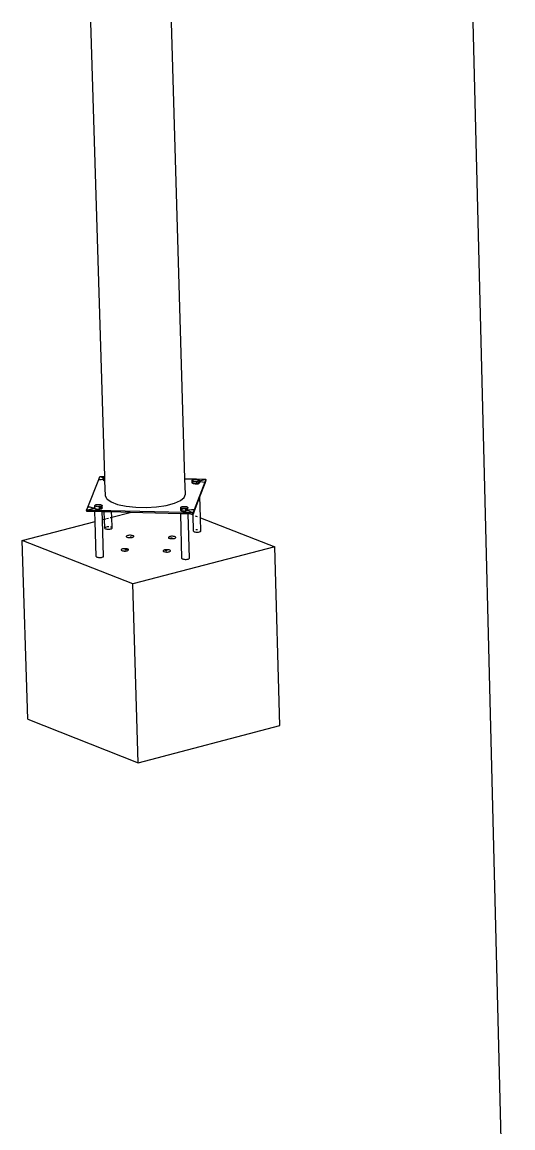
# Model space of a CAD drawing. Header units: inches. Extents: x -1925 to 2772, y -1726 to 1726.
# Drawn here: x -309.7 to -238.2, y 1564.9 to 1726 of the extents above; entities that cross this region are included whole.
import ezdxf

# ---------------------------------------------------------------- set-up
doc = ezdxf.new("R2010")
doc.units = ezdxf.units.IN
doc.header["$MEASUREMENT"] = 0

msp = doc.modelspace()

# ---------------------------------------------------------------- linework, layer by layer
for p, q in [((-297.62, 1659.83), (-299.66, 1726.03)), ((-285.93, 1659.5), (-287.9, 1726.03)), ((-238.16, 1495.3), (-243.95, 1726.03)), ((-298.5, 1659.38), (-298.34, 1659.81)), ((-298.34, 1659.81), (-297.73, 1659.8)), ((-298.34, 1659.81), (-297.8, 1659.61)), ((-297.84, 1659.71), (-297.81, 1659.76)), ((-297.84, 1659.67), (-297.84, 1659.71)), ((-297.8, 1659.63), (-297.84, 1659.67)), ((-297.83, 1659.42), (-297.84, 1659.67)), ((-297.81, 1659.76), (-297.74, 1659.79)), ((-297.73, 1659.59), (-297.8, 1659.63)), ((-297.74, 1659.79), (-297.73, 1659.8)), ((-297.73, 1659.8), (-297.64, 1659.83)), ((-297.64, 1659.56), (-297.73, 1659.59)), ((-297.73, 1659.58), (-297.61, 1659.53)), ((-297.64, 1659.83), (-297.62, 1659.83)), ((-297.61, 1659.56), (-297.64, 1659.56)), ((-297.61, 1659.56), (-297.62, 1659.83)), ((-297.6, 1659.47), (-297.61, 1659.56)), ((-300.09, 1655.35), (-298.5, 1659.38)), ((-298.5, 1659.38), (-298.15, 1659.39)), ((-298.15, 1659.39), (-297.83, 1659.42)), ((-297.81, 1659.4), (-297.85, 1659.35)), ((-297.83, 1659.37), (-297.85, 1659.35)), ((-297.85, 1659.35), (-297.85, 1659.3)), ((-297.85, 1659.3), (-297.81, 1659.26)), ((-297.83, 1659.42), (-297.8, 1659.42)), ((-297.83, 1659.37), (-297.83, 1659.42)), ((-297.83, 1659.35), (-297.8, 1659.39)), ((-297.81, 1659.39), (-297.83, 1659.37)), ((-297.83, 1659.35), (-297.83, 1659.37)), ((-297.83, 1659.31), (-297.83, 1659.35)), ((-297.79, 1659.27), (-297.83, 1659.31)), ((-297.8, 1659.4), (-297.81, 1659.39)), ((-297.8, 1659.4), (-297.81, 1659.4)), ((-297.81, 1659.26), (-297.74, 1659.22)), ((-297.8, 1659.42), (-297.8, 1659.42)), ((-297.79, 1659.27), (-297.72, 1659.23)), ((-297.74, 1659.22), (-297.64, 1659.19)), ((-297.64, 1659.47), (-297.73, 1659.44)), ((-297.71, 1659.44), (-297.73, 1659.44)), ((-297.73, 1659.43), (-297.69, 1659.44)), ((-297.73, 1659.44), (-297.71, 1659.44)), ((-297.73, 1659.43), (-297.73, 1659.43)), ((-297.62, 1659.2), (-297.72, 1659.23)), ((-297.64, 1659.46), (-297.71, 1659.44)), ((-297.71, 1659.44), (-297.69, 1659.44)), ((-297.69, 1659.44), (-297.6, 1659.46)), ((-297.69, 1659.44), (-297.63, 1659.46)), ((-297.6, 1659.48), (-297.64, 1659.47)), ((-297.6, 1659.47), (-297.64, 1659.46)), ((-297.64, 1659.19), (-297.6, 1659.18)), ((-297.63, 1659.46), (-297.6, 1659.47)), ((-297.6, 1659.2), (-297.62, 1659.2)), ((-297.6, 1659.46), (-297.6, 1659.47)), ((-297.6, 1659.47), (-297.6, 1659.47)), ((-297.6, 1659.2), (-297.6, 1659.46)), ((-297.6, 1659.18), (-297.6, 1659.2)), ((-297.53, 1657.02), (-297.6, 1659.18)), ((-285.93, 1659.5), (-284.24, 1659.46)), ((-285.86, 1657.26), (-285.93, 1659.5)), ((-284.88, 1658.94), (-284.9, 1658.92)), ((-284.89, 1659.28), (-284.86, 1659.32)), ((-284.89, 1659.24), (-284.89, 1659.28)), ((-284.85, 1659.19), (-284.89, 1659.24)), ((-284.88, 1658.94), (-284.89, 1659.24)), ((-284.88, 1658.92), (-284.85, 1658.96)), ((-284.86, 1658.96), (-284.88, 1658.94)), ((-284.88, 1658.92), (-284.88, 1658.94)), ((-284.88, 1658.87), (-284.88, 1658.92)), ((-284.84, 1658.83), (-284.88, 1658.87)), ((-284.86, 1659.32), (-284.79, 1659.36)), ((-284.85, 1658.97), (-284.86, 1658.96)), ((-284.78, 1659.16), (-284.85, 1659.19)), ((-284.84, 1658.83), (-284.77, 1658.8)), ((-284.79, 1659.36), (-284.69, 1659.39)), ((-284.69, 1659.13), (-284.78, 1659.16)), ((-284.78, 1659), (-284.68, 1659.03)), ((-284.7, 1659.03), (-284.78, 1659)), ((-284.68, 1658.77), (-284.77, 1658.8)), ((-284.57, 1659.06), (-284.7, 1659.03)), ((-284.69, 1659.39), (-284.58, 1659.42)), ((-284.57, 1659.11), (-284.69, 1659.13)), ((-284.68, 1659.03), (-284.57, 1659.05)), ((-284.56, 1658.75), (-284.68, 1658.77)), ((-283.05, 1659), (-284.6, 1654.96)), ((-284.58, 1659.42), (-284.44, 1659.43)), ((-284.43, 1659.1), (-284.57, 1659.11)), ((-284.57, 1659.05), (-284.43, 1659.07)), ((-284.44, 1659.07), (-284.57, 1659.06)), ((-284.42, 1658.74), (-284.56, 1658.75)), ((-284.44, 1659.43), (-284.31, 1659.43)), ((-284.29, 1659.07), (-284.44, 1659.07)), ((-284.3, 1659.1), (-284.43, 1659.1)), ((-284.43, 1659.07), (-284.3, 1659.07)), ((-284.43, 1658.73), (-284.28, 1658.73)), ((-284.29, 1658.74), (-284.42, 1658.74)), ((-284.04, 1658.99), (-284.36, 1658.9)), ((-284.31, 1659.43), (-284.24, 1659.43)), ((-284.16, 1659.12), (-284.3, 1659.1)), ((-284.3, 1659.07), (-284.16, 1659.06)), ((-284.29, 1659.07), (-284.05, 1659.14)), ((-284.16, 1659.06), (-284.29, 1659.07)), ((-284.15, 1658.75), (-284.29, 1658.74)), ((-284.28, 1658.73), (-284.15, 1658.75)), ((-284.24, 1659.46), (-284.24, 1659.43)), ((-284.24, 1659.46), (-282.88, 1659.43)), ((-284.24, 1659.43), (-284.17, 1659.42)), ((-284.17, 1659.42), (-284.05, 1659.4)), ((-284.05, 1659.14), (-284.16, 1659.12)), ((-284.16, 1659.06), (-284.04, 1659.04)), ((-284.04, 1659.05), (-284.16, 1659.06)), ((-284.03, 1658.78), (-284.15, 1658.75)), ((-284.15, 1658.75), (-284.02, 1658.77)), ((-284.05, 1659.4), (-283.96, 1659.37)), ((-283.95, 1659.17), (-284.05, 1659.14)), ((-284.03, 1658.78), (-283.94, 1658.81)), ((-284.02, 1658.77), (-283.92, 1658.81)), ((-283.96, 1659.37), (-283.89, 1659.34)), ((-283.95, 1659.16), (-282.9, 1659.44)), ((-283.88, 1659.21), (-283.95, 1659.17)), ((-283.95, 1659.14), (-283.84, 1659.11)), ((-283.93, 1659.01), (-283.94, 1659.02)), ((-283.94, 1659.01), (-283.87, 1658.97)), ((-283.93, 1659.01), (-283.94, 1659.01)), ((-283.87, 1658.85), (-283.94, 1658.81)), ((-283.86, 1658.98), (-283.93, 1659.01)), ((-283.92, 1658.81), (-283.85, 1658.85)), ((-283.89, 1659.34), (-283.85, 1659.3)), ((-283.85, 1659.25), (-283.88, 1659.21)), ((-283.87, 1658.97), (-283.84, 1658.93)), ((-283.84, 1658.89), (-283.87, 1658.85)), ((-283.84, 1658.96), (-283.86, 1658.98)), ((-283.85, 1659.3), (-283.85, 1659.25)), ((-283.84, 1659.11), (-283.85, 1659.25)), ((-283.85, 1658.85), (-283.82, 1658.89)), ((-283.84, 1659.11), (-283.71, 1659.07)), ((-283.84, 1658.96), (-283.84, 1659.11)), ((-283.82, 1658.93), (-283.84, 1658.96)), ((-283.84, 1658.93), (-283.84, 1658.96)), ((-283.84, 1658.93), (-283.84, 1658.89)), ((-283.82, 1658.89), (-283.82, 1658.93)), ((-283.04, 1658.82), (-283.76, 1656.95)), ((-283.71, 1659.07), (-283.39, 1659.02)), ((-283.39, 1659.02), (-283.05, 1659)), ((-282.95, 1659.25), (-283.05, 1659)), ((-283.04, 1658.82), (-283.05, 1659)), ((-282.88, 1659.25), (-283.04, 1658.82)), ((-282.88, 1659.43), (-282.95, 1659.25)), ((-282.95, 1659.25), (-282.88, 1659.25)), ((-282.88, 1659.25), (-282.88, 1659.43)), ((-297.3, 1656.55), (-297.53, 1657.02)), ((-297.3, 1656.55), (-296.69, 1656.12)), ((-287.48, 1655.93), (-286.58, 1656.33)), ((-286.58, 1656.33), (-286.03, 1656.78)), ((-286.03, 1656.78), (-285.86, 1657.26)), ((-283.76, 1656.95), (-284.59, 1654.79)), ((-283.67, 1653.79), (-283.76, 1656.95)), ((-300.26, 1654.92), (-300.09, 1655.35)), ((-300.26, 1654.92), (-299.18, 1655.2)), ((-298.89, 1654.88), (-300.26, 1654.92)), ((-300.25, 1654.74), (-300.26, 1654.92)), ((-299.06, 1654.71), (-300.25, 1654.74)), ((-299.74, 1655.33), (-300.09, 1655.35)), ((-299.43, 1655.27), (-299.74, 1655.33)), ((-299.17, 1655.2), (-299.43, 1655.27)), ((-298.99, 1655.1), (-299.17, 1655.2)), ((-299.04, 1655.28), (-299.08, 1655.24)), ((-299.06, 1655.26), (-299.08, 1655.23)), ((-299.08, 1655.23), (-299.08, 1655.19)), ((-299.08, 1655.19), (-299.04, 1655.15)), ((-299.07, 1655.6), (-299.03, 1655.65)), ((-299.07, 1655.56), (-299.07, 1655.6)), ((-299.03, 1655.52), (-299.07, 1655.56)), ((-299.06, 1655.26), (-299.07, 1655.56)), ((-299.06, 1655.24), (-299.02, 1655.28)), ((-299.04, 1655.28), (-299.06, 1655.26)), ((-299.06, 1655.24), (-299.06, 1655.26)), ((-299.06, 1655.2), (-299.06, 1655.24)), ((-299.02, 1655.16), (-299.06, 1655.2)), ((-298.89, 1654.71), (-299.06, 1654.71)), ((-299.02, 1653.26), (-299.06, 1654.71)), ((-299.02, 1655.29), (-299.04, 1655.28)), ((-299.02, 1655.29), (-299.04, 1655.28)), ((-299.04, 1655.15), (-298.97, 1655.11)), ((-299.03, 1655.65), (-298.97, 1655.68)), ((-298.96, 1655.48), (-299.03, 1655.52)), ((-299.02, 1655.16), (-298.95, 1655.12)), ((-298.89, 1655), (-298.99, 1655.1)), ((-298.97, 1655.68), (-298.87, 1655.72)), ((-298.97, 1655.11), (-298.87, 1655.08)), ((-298.86, 1655.45), (-298.96, 1655.48)), ((-298.95, 1655.12), (-298.85, 1655.09)), ((-298.89, 1654.88), (-298.89, 1655)), ((-298.89, 1654.71), (-298.89, 1654.88)), ((-286.13, 1654.56), (-298.89, 1654.88)), ((-297.98, 1654.68), (-298.89, 1654.71)), ((-298.87, 1655.72), (-298.75, 1655.74)), ((-298.87, 1655.08), (-298.74, 1655.06)), ((-298.74, 1655.43), (-298.86, 1655.45)), ((-298.85, 1655.09), (-298.73, 1655.07)), ((-298.75, 1655.74), (-298.62, 1655.75)), ((-298.61, 1655.42), (-298.74, 1655.43)), ((-298.74, 1655.06), (-298.6, 1655.05)), ((-298.73, 1655.07), (-298.6, 1655.06)), ((-298.62, 1655.75), (-298.48, 1655.76)), ((-298.47, 1655.43), (-298.61, 1655.42)), ((-298.6, 1655.06), (-298.46, 1655.06)), ((-298.6, 1655.06), (-298.46, 1655.06)), ((-298.6, 1655.05), (-298.46, 1655.05)), ((-298.48, 1655.76), (-298.35, 1655.75)), ((-298.34, 1655.44), (-298.47, 1655.43)), ((-298.47, 1655.4), (-298.47, 1655.4)), ((-298.33, 1655.39), (-298.47, 1655.4)), ((-298.47, 1655.39), (-298.47, 1655.39)), ((-298.47, 1655.39), (-298.47, 1655.39)), ((-298.47, 1655.39), (-298.33, 1655.38)), ((-298.22, 1655.31), (-298.47, 1655.24)), ((-298.21, 1655.21), (-298.47, 1655.22)), ((-298.33, 1655.08), (-298.46, 1655.06)), ((-298.46, 1655.05), (-298.32, 1655.07)), ((-298.46, 1655.06), (-298.32, 1655.07)), ((-298.35, 1655.75), (-298.23, 1655.73)), ((-298.22, 1655.46), (-298.34, 1655.44)), ((-298.22, 1655.37), (-298.33, 1655.39)), ((-298.33, 1655.38), (-298.22, 1655.36)), ((-298.21, 1655.1), (-298.33, 1655.08)), ((-298.32, 1655.07), (-298.2, 1655.1)), ((-298.32, 1655.07), (-298.2, 1655.09)), ((-298.23, 1655.73), (-298.13, 1655.7)), ((-298.12, 1655.5), (-298.22, 1655.46)), ((-298.21, 1655.1), (-298.11, 1655.13)), ((-298.2, 1655.1), (-298.1, 1655.13)), ((-298.2, 1655.09), (-298.1, 1655.12)), ((-298.13, 1655.7), (-298.06, 1655.66)), ((-298.06, 1655.53), (-298.12, 1655.5)), ((-298.12, 1655.34), (-298.12, 1655.34)), ((-298.12, 1655.34), (-298.05, 1655.3)), ((-298.1, 1655.34), (-298.12, 1655.34)), ((-298.12, 1655.34), (-298.12, 1655.34)), ((-298.12, 1655.34), (-298.12, 1655.33)), ((-298.1, 1655.34), (-298.12, 1655.34)), ((-298.02, 1655.21), (-298.12, 1655.21)), ((-298.05, 1655.17), (-298.11, 1655.13)), ((-298.03, 1655.3), (-298.1, 1655.34)), ((-298.1, 1655.13), (-298.03, 1655.17)), ((-298.1, 1655.12), (-298.03, 1655.16)), ((-298.06, 1655.66), (-298.02, 1655.62)), ((-298.02, 1655.58), (-298.06, 1655.53)), ((-298.05, 1655.3), (-298.01, 1655.26)), ((-298.02, 1655.21), (-298.05, 1655.17)), ((-297.99, 1655.26), (-298.03, 1655.3)), ((-298.03, 1655.16), (-297.99, 1655.21)), ((-298.03, 1655.17), (-298, 1655.21)), ((-298.02, 1655.62), (-298.02, 1655.58)), ((-298.01, 1655.26), (-298.02, 1655.58)), ((-298.01, 1655.21), (-298.02, 1655.21)), ((-298.02, 1655.21), (-297.99, 1655.21)), ((-298.01, 1655.26), (-298.01, 1655.21)), ((-298, 1655.21), (-297.99, 1655.21)), ((-297.99, 1655.21), (-297.99, 1655.26)), ((-297.99, 1655.21), (-297.99, 1655.21)), ((-296.69, 1656.12), (-295.74, 1655.76)), ((-295.74, 1655.76), (-294.51, 1655.49)), ((-294.51, 1655.49), (-293.09, 1655.34)), ((-293.09, 1655.34), (-291.57, 1655.3)), ((-291.57, 1655.3), (-290.07, 1655.4)), ((-290.07, 1655.4), (-288.67, 1655.61)), ((-288.67, 1655.61), (-287.48, 1655.93)), ((-286.58, 1654.96), (-286.58, 1654.91)), ((-286.58, 1654.91), (-286.54, 1654.87)), ((-286.53, 1655), (-286.57, 1654.95)), ((-286.56, 1655.31), (-286.53, 1655.36)), ((-286.56, 1655.27), (-286.56, 1655.31)), ((-286.55, 1654.95), (-286.56, 1655.27)), ((-286.52, 1655.23), (-286.56, 1655.27)), ((-286.55, 1654.95), (-286.52, 1654.99)), ((-286.55, 1654.91), (-286.55, 1654.95)), ((-286.51, 1654.87), (-286.55, 1654.91)), ((-286.54, 1654.87), (-286.46, 1654.83)), ((-286.53, 1655.36), (-286.46, 1655.4)), ((-286.46, 1655.04), (-286.53, 1655)), ((-286.45, 1655.19), (-286.52, 1655.23)), ((-286.52, 1654.99), (-286.45, 1655.03)), ((-286.44, 1654.83), (-286.51, 1654.87)), ((-286.46, 1655.4), (-286.36, 1655.43)), ((-286.36, 1655.07), (-286.46, 1655.04)), ((-286.46, 1654.83), (-286.36, 1654.8)), ((-286.36, 1655.16), (-286.45, 1655.19)), ((-286.45, 1655.03), (-286.35, 1655.06)), ((-286.34, 1654.8), (-286.44, 1654.83)), ((-286.36, 1655.43), (-286.24, 1655.45)), ((-286.24, 1655.14), (-286.36, 1655.16)), ((-286.24, 1655.09), (-286.36, 1655.07)), ((-286.36, 1654.8), (-286.24, 1654.78)), ((-286.35, 1655.06), (-286.23, 1655.09)), ((-286.22, 1654.78), (-286.34, 1654.8)), ((-286.24, 1655.45), (-286.11, 1655.46)), ((-286.1, 1655.14), (-286.24, 1655.14)), ((-286.1, 1655.11), (-286.24, 1655.09)), ((-286.24, 1655.09), (-286.24, 1655.09)), ((-286.24, 1654.78), (-286.1, 1654.77)), ((-286.11, 1655.1), (-286.23, 1655.09)), ((-286.23, 1655.09), (-286.23, 1655.09)), ((-286.09, 1654.77), (-286.22, 1654.78)), ((-286.11, 1655.46), (-285.97, 1655.47)), ((-286.1, 1655.1), (-286.11, 1655.1)), ((-285.96, 1655.14), (-286.1, 1655.14)), ((-286.1, 1655.11), (-286.1, 1655.11)), ((-286.1, 1654.77), (-286.09, 1654.77)), ((-286.09, 1654.77), (-285.96, 1654.77)), ((-286.09, 1654.77), (-285.95, 1654.77)), ((-285.87, 1654.78), (-286.04, 1654.68)), ((-285.97, 1655.47), (-285.84, 1655.46)), ((-285.83, 1655.15), (-285.96, 1655.14)), ((-285.83, 1655.11), (-285.96, 1655.11)), ((-285.82, 1655.1), (-285.96, 1655.11)), ((-285.96, 1655.11), (-285.96, 1655.11)), ((-285.83, 1655.09), (-285.96, 1655.1)), ((-285.61, 1655.05), (-285.96, 1654.96)), ((-285.51, 1654.92), (-285.96, 1654.93)), ((-285.96, 1654.77), (-285.84, 1654.79)), ((-285.95, 1654.77), (-285.81, 1654.78)), ((-285.84, 1654.79), (-285.87, 1654.78)), ((-285.84, 1655.46), (-285.72, 1655.44)), ((-285.61, 1654.86), (-285.84, 1654.79)), ((-285.84, 1654.79), (-285.82, 1654.79)), ((-285.71, 1655.17), (-285.83, 1655.15)), ((-285.71, 1655.09), (-285.83, 1655.11)), ((-285.83, 1655.09), (-285.71, 1655.08)), ((-285.7, 1655.08), (-285.82, 1655.1)), ((-285.7, 1654.81), (-285.82, 1654.79)), ((-285.81, 1654.78), (-285.69, 1654.81)), ((-285.72, 1655.44), (-285.62, 1655.41)), ((-285.62, 1655.21), (-285.71, 1655.17)), ((-285.6, 1655.06), (-285.71, 1655.09)), ((-285.71, 1655.08), (-285.61, 1655.05)), ((-285.6, 1655.05), (-285.7, 1655.08)), ((-285.61, 1654.84), (-285.7, 1654.81)), ((-285.69, 1654.81), (-285.59, 1654.84)), ((-285.62, 1655.41), (-285.55, 1655.37)), ((-285.55, 1655.25), (-285.62, 1655.21)), ((-285.61, 1655.05), (-285.54, 1655.01)), ((-285.61, 1655.05), (-285.61, 1655.05)), ((-285.6, 1655.05), (-285.61, 1655.05)), ((-285.56, 1654.87), (-285.61, 1654.86)), ((-285.61, 1654.84), (-285.56, 1654.87)), ((-285.59, 1654.85), (-285.61, 1654.86)), ((-285.61, 1654.84), (-285.6, 1654.85)), ((-285.53, 1655.02), (-285.6, 1655.06)), ((-285.53, 1655.01), (-285.6, 1655.05)), ((-285.6, 1654.85), (-285.55, 1654.87)), ((-285.59, 1654.85), (-285.59, 1654.85)), ((-285.58, 1654.85), (-285.59, 1654.85)), ((-285.59, 1654.84), (-285.58, 1654.85)), ((-285.58, 1654.85), (-285.52, 1654.88)), ((-284.77, 1654.53), (-285.58, 1654.85)), ((-285.54, 1654.88), (-285.56, 1654.87)), ((-285.55, 1654.87), (-285.56, 1654.87)), ((-285.55, 1655.37), (-285.52, 1655.33)), ((-285.51, 1655.29), (-285.55, 1655.25)), ((-285.3, 1654.92), (-285.55, 1654.87)), ((-285.55, 1654.87), (-285.53, 1654.89)), ((-285.54, 1655.01), (-285.51, 1654.97)), ((-285.51, 1654.92), (-285.54, 1654.88)), ((-285.53, 1655.02), (-285.51, 1654.99)), ((-285.52, 1655.01), (-285.53, 1655.01)), ((-285.53, 1654.89), (-285.49, 1654.93)), ((-285.52, 1655.33), (-285.51, 1655.29)), ((-285.49, 1654.97), (-285.52, 1655.01)), ((-285.52, 1654.88), (-285.49, 1654.92)), ((-285.51, 1654.99), (-285.51, 1655.29)), ((-285.49, 1654.97), (-285.51, 1654.99)), ((-285.51, 1654.97), (-285.51, 1654.99)), ((-285.51, 1654.97), (-285.5, 1654.93)), ((-285.5, 1654.93), (-285.51, 1654.92)), ((-285.49, 1654.93), (-285.49, 1654.97)), ((-285.49, 1654.92), (-285.49, 1654.97)), ((-285.49, 1654.92), (-285.49, 1654.92)), ((-285.49, 1654.92), (-285.49, 1654.92)), ((-284.96, 1654.96), (-285.3, 1654.92)), ((-284.6, 1654.96), (-284.96, 1654.96)), ((-284.6, 1654.96), (-284.77, 1654.53)), ((-284.59, 1654.79), (-284.76, 1654.35)), ((-284.59, 1654.79), (-284.6, 1654.96)), ((-309.66, 1650.49), (-299.02, 1653.26)), ((-298.86, 1648.16), (-299.02, 1653.26)), ((-297.94, 1653.53), (-297.98, 1654.68)), ((-297.71, 1654.68), (-297.98, 1654.68)), ((-297.94, 1653.53), (-297.67, 1653.6)), ((-297.94, 1653.44), (-297.94, 1653.53)), ((-297.94, 1653.4), (-297.94, 1653.44)), ((-297.78, 1648.22), (-297.94, 1653.4)), ((-297.67, 1653.6), (-297.71, 1654.68)), ((-296.62, 1654.65), (-297.71, 1654.68)), ((-297.63, 1652.28), (-297.67, 1653.6)), ((-297.64, 1653.61), (-297.47, 1653.66)), ((-297.35, 1653.69), (-297.07, 1653.76)), ((-296.81, 1653.83), (-296.71, 1653.86)), ((-296.6, 1653.88), (-296.62, 1654.65)), ((-293.91, 1654.58), (-296.62, 1654.65)), ((-296.6, 1653.88), (-293.91, 1654.58)), ((-296.55, 1652.34), (-296.6, 1653.88)), ((-286.56, 1654.4), (-293.91, 1654.58)), ((-286.37, 1647.88), (-286.56, 1654.4)), ((-286.13, 1654.39), (-286.56, 1654.4)), ((-286.04, 1654.68), (-286.13, 1654.56)), ((-286.13, 1654.39), (-286.13, 1654.56)), ((-284.77, 1654.53), (-286.13, 1654.56)), ((-285.48, 1654.37), (-286.13, 1654.39)), ((-285.28, 1647.9), (-285.48, 1654.37)), ((-285.15, 1654.36), (-285.48, 1654.37)), ((-285.15, 1654.36), (-284.76, 1654.21)), ((-284.77, 1654.35), (-285.15, 1654.36)), ((-284.76, 1654.35), (-284.77, 1654.53)), ((-284.76, 1654.21), (-284.77, 1654.35)), ((-284.76, 1654.35), (-284.77, 1654.35)), ((-284.69, 1651.85), (-284.76, 1654.21)), ((-284.43, 1654.08), (-284.14, 1653.97)), ((-283.78, 1653.83), (-283.71, 1653.8)), ((-283.67, 1653.79), (-272.84, 1649.57)), ((-283.61, 1651.87), (-283.67, 1653.79)), ((-297.59, 1652.24), (-297.63, 1652.28)), ((-297.53, 1652.41), (-297.6, 1652.37)), ((-297.6, 1652.37), (-297.6, 1652.37)), ((-297.59, 1652.24), (-297.52, 1652.2)), ((-297.43, 1652.44), (-297.53, 1652.41)), ((-297.52, 1652.2), (-297.42, 1652.17)), ((-297.42, 1652.17), (-297.3, 1652.15)), ((-297.17, 1652.48), (-297.31, 1652.47)), ((-297.31, 1652.47), (-297.31, 1652.47)), ((-297.3, 1652.15), (-297.16, 1652.14)), ((-297.03, 1652.48), (-297.17, 1652.48)), ((-297.16, 1652.14), (-297.02, 1652.14)), ((-297.02, 1652.14), (-296.88, 1652.16)), ((-296.88, 1652.16), (-296.76, 1652.18)), ((-296.77, 1652.45), (-296.77, 1652.45)), ((-296.67, 1652.42), (-296.77, 1652.45)), ((-296.76, 1652.18), (-296.66, 1652.21)), ((-296.66, 1652.21), (-296.59, 1652.25)), ((-296.59, 1652.25), (-296.55, 1652.3)), ((-296.55, 1652.3), (-296.55, 1652.34)), ((-284.65, 1651.81), (-284.69, 1651.85)), ((-284.65, 1651.81), (-284.58, 1651.77)), ((-284.58, 1651.77), (-284.48, 1651.74)), ((-284.48, 1651.74), (-284.36, 1651.72)), ((-284.23, 1652.05), (-284.37, 1652.03)), ((-284.36, 1651.72), (-284.22, 1651.71)), ((-284.09, 1652.05), (-284.23, 1652.05)), ((-284.22, 1651.71), (-284.08, 1651.71)), ((-284.08, 1651.71), (-283.94, 1651.72)), ((-283.94, 1651.72), (-283.82, 1651.75)), ((-283.82, 1651.75), (-283.72, 1651.78)), ((-283.65, 1651.95), (-283.72, 1651.99)), ((-283.72, 1651.78), (-283.65, 1651.82)), ((-283.65, 1651.82), (-283.61, 1651.87)), ((-308.82, 1624.48), (-309.66, 1650.49)), ((-293.52, 1644.17), (-309.66, 1650.49)), ((-294.45, 1651.14), (-294.48, 1651.09)), ((-294.48, 1651.09), (-294.48, 1651.05)), ((-294.48, 1651.05), (-294.44, 1651.01)), ((-294.38, 1651.18), (-294.45, 1651.14)), ((-294.44, 1651.01), (-294.37, 1650.97)), ((-294.28, 1651.21), (-294.38, 1651.18)), ((-294.37, 1650.97), (-294.27, 1650.94)), ((-294.16, 1651.24), (-294.28, 1651.21)), ((-294.27, 1650.94), (-294.15, 1650.92)), ((-294.02, 1651.25), (-294.16, 1651.24)), ((-294.15, 1650.92), (-294.01, 1650.91)), ((-293.88, 1651.25), (-294.02, 1651.25)), ((-294.01, 1650.91), (-293.87, 1650.91)), ((-293.94, 1651.08), (-293.61, 1650.95)), ((-293.74, 1651.24), (-293.88, 1651.25)), ((-293.87, 1650.91), (-293.73, 1650.92)), ((-293.61, 1651.22), (-293.74, 1651.24)), ((-293.73, 1650.92), (-293.61, 1650.95)), ((-293.51, 1651.19), (-293.61, 1651.22)), ((-293.61, 1650.95), (-293.51, 1650.98)), ((-293.44, 1651.15), (-293.51, 1651.19)), ((-293.51, 1650.98), (-293.44, 1651.02)), ((-293.4, 1651.11), (-293.44, 1651.15)), ((-293.44, 1651.02), (-293.4, 1651.07)), ((-293.4, 1651.07), (-293.4, 1651.11)), ((-288.31, 1650.98), (-288.35, 1650.94)), ((-288.35, 1650.94), (-288.35, 1650.9)), ((-288.35, 1650.9), (-288.31, 1650.85)), ((-288.24, 1651.02), (-288.31, 1650.98)), ((-288.31, 1650.85), (-288.24, 1650.82)), ((-288.14, 1651.06), (-288.24, 1651.02)), ((-288.24, 1650.82), (-287.81, 1650.93)), ((-288.24, 1650.82), (-288.14, 1650.79)), ((-288.02, 1651.08), (-288.14, 1651.06)), ((-288.14, 1650.79), (-288.01, 1650.76)), ((-287.88, 1651.1), (-288.02, 1651.08)), ((-288.01, 1650.76), (-287.87, 1650.76)), ((-287.74, 1651.1), (-287.88, 1651.1)), ((-287.87, 1650.76), (-287.73, 1650.76)), ((-287.6, 1651.09), (-287.74, 1651.1)), ((-287.73, 1650.76), (-287.6, 1650.77)), ((-287.48, 1651.07), (-287.6, 1651.09)), ((-287.6, 1650.77), (-287.47, 1650.8)), ((-287.38, 1651.04), (-287.48, 1651.07)), ((-287.47, 1650.8), (-287.37, 1650.83)), ((-287.31, 1651), (-287.38, 1651.04)), ((-287.37, 1650.83), (-287.3, 1650.87)), ((-287.27, 1650.96), (-287.31, 1651)), ((-287.3, 1650.87), (-287.27, 1650.91)), ((-287.27, 1650.91), (-287.27, 1650.96)), ((-295.21, 1649.19), (-295.24, 1649.14)), ((-295.24, 1649.14), (-295.24, 1649.1)), ((-295.24, 1649.1), (-295.2, 1649.06)), ((-295.14, 1649.23), (-295.21, 1649.19)), ((-295.2, 1649.06), (-295.13, 1649.02)), ((-295.04, 1649.26), (-295.14, 1649.23)), ((-295.13, 1649.02), (-295.03, 1648.99)), ((-294.91, 1649.29), (-295.04, 1649.26)), ((-295.03, 1648.99), (-294.9, 1648.97)), ((-294.78, 1649.3), (-294.91, 1649.29)), ((-294.9, 1648.97), (-294.77, 1648.96)), ((-294.63, 1649.3), (-294.78, 1649.3)), ((-294.77, 1648.96), (-294.62, 1648.96)), ((-294.7, 1649.13), (-294.27, 1649.24)), ((-294.5, 1649.29), (-294.63, 1649.3)), ((-294.62, 1648.96), (-294.49, 1648.98)), ((-294.37, 1649.27), (-294.5, 1649.29)), ((-294.49, 1648.98), (-294.36, 1649)), ((-294.27, 1649.24), (-294.37, 1649.27)), ((-294.36, 1649), (-294.26, 1649.03)), ((-294.2, 1649.21), (-294.27, 1649.24)), ((-294.26, 1649.03), (-294.19, 1649.07)), ((-294.16, 1649.16), (-294.2, 1649.21)), ((-294.19, 1649.07), (-294.16, 1649.12)), ((-294.16, 1649.12), (-294.16, 1649.16)), ((-272.84, 1649.57), (-293.52, 1644.17)), ((-289.07, 1649.04), (-289.1, 1648.99)), ((-289.1, 1648.99), (-289.1, 1648.95)), ((-289.1, 1648.95), (-289.06, 1648.9)), ((-289, 1649.08), (-289.07, 1649.04)), ((-289.06, 1648.9), (-288.99, 1648.87)), ((-288.9, 1649.11), (-289, 1649.08)), ((-288.99, 1648.87), (-288.89, 1648.84)), ((-288.77, 1649.13), (-288.9, 1649.11)), ((-288.9, 1649.11), (-288.56, 1648.98)), ((-288.89, 1648.84), (-288.76, 1648.82)), ((-288.64, 1649.15), (-288.77, 1649.13)), ((-288.76, 1648.82), (-288.63, 1648.81)), ((-288.49, 1649.15), (-288.64, 1649.15)), ((-288.63, 1648.81), (-288.48, 1648.81)), ((-288.36, 1649.14), (-288.49, 1649.15)), ((-288.48, 1648.81), (-288.35, 1648.82)), ((-288.23, 1649.12), (-288.36, 1649.14)), ((-288.35, 1648.82), (-288.22, 1648.85)), ((-288.13, 1649.09), (-288.23, 1649.12)), ((-288.22, 1648.85), (-288.12, 1648.88)), ((-288.06, 1649.05), (-288.13, 1649.09)), ((-288.12, 1648.88), (-288.05, 1648.92)), ((-288.02, 1649.01), (-288.06, 1649.05)), ((-288.05, 1648.92), (-288.02, 1648.96)), ((-288.02, 1648.96), (-288.02, 1649.01)), ((-272.1, 1623.55), (-272.84, 1649.57)), ((-298.82, 1648.11), (-298.86, 1648.16)), ((-298.82, 1648.11), (-298.75, 1648.08)), ((-298.75, 1648.08), (-298.65, 1648.05)), ((-298.65, 1648.05), (-298.52, 1648.03)), ((-298.52, 1648.03), (-298.39, 1648.02)), ((-298.39, 1648.02), (-298.24, 1648.02)), ((-298.24, 1648.02), (-298.11, 1648.03)), ((-298.11, 1648.03), (-297.98, 1648.06)), ((-297.98, 1648.06), (-297.88, 1648.09)), ((-297.88, 1648.09), (-297.81, 1648.13)), ((-297.81, 1648.13), (-297.78, 1648.17)), ((-297.78, 1648.17), (-297.78, 1648.22)), ((-286.33, 1647.84), (-286.37, 1647.88)), ((-286.33, 1647.84), (-286.26, 1647.8)), ((-286.26, 1647.8), (-286.15, 1647.77)), ((-286.15, 1647.77), (-286.03, 1647.75)), ((-286.03, 1647.75), (-285.89, 1647.74)), ((-285.89, 1647.74), (-285.75, 1647.74)), ((-285.75, 1647.74), (-285.61, 1647.75)), ((-285.61, 1647.75), (-285.49, 1647.78)), ((-285.49, 1647.78), (-285.39, 1647.81)), ((-285.39, 1647.81), (-285.32, 1647.85)), ((-285.32, 1647.85), (-285.28, 1647.9)), ((-292.73, 1618.1), (-293.52, 1644.17)), ((-308.82, 1624.48), (-292.73, 1618.1)), ((-292.73, 1618.1), (-272.1, 1623.55))]:
    msp.add_line(p, q)

doc.saveas('drawing.dxf')
